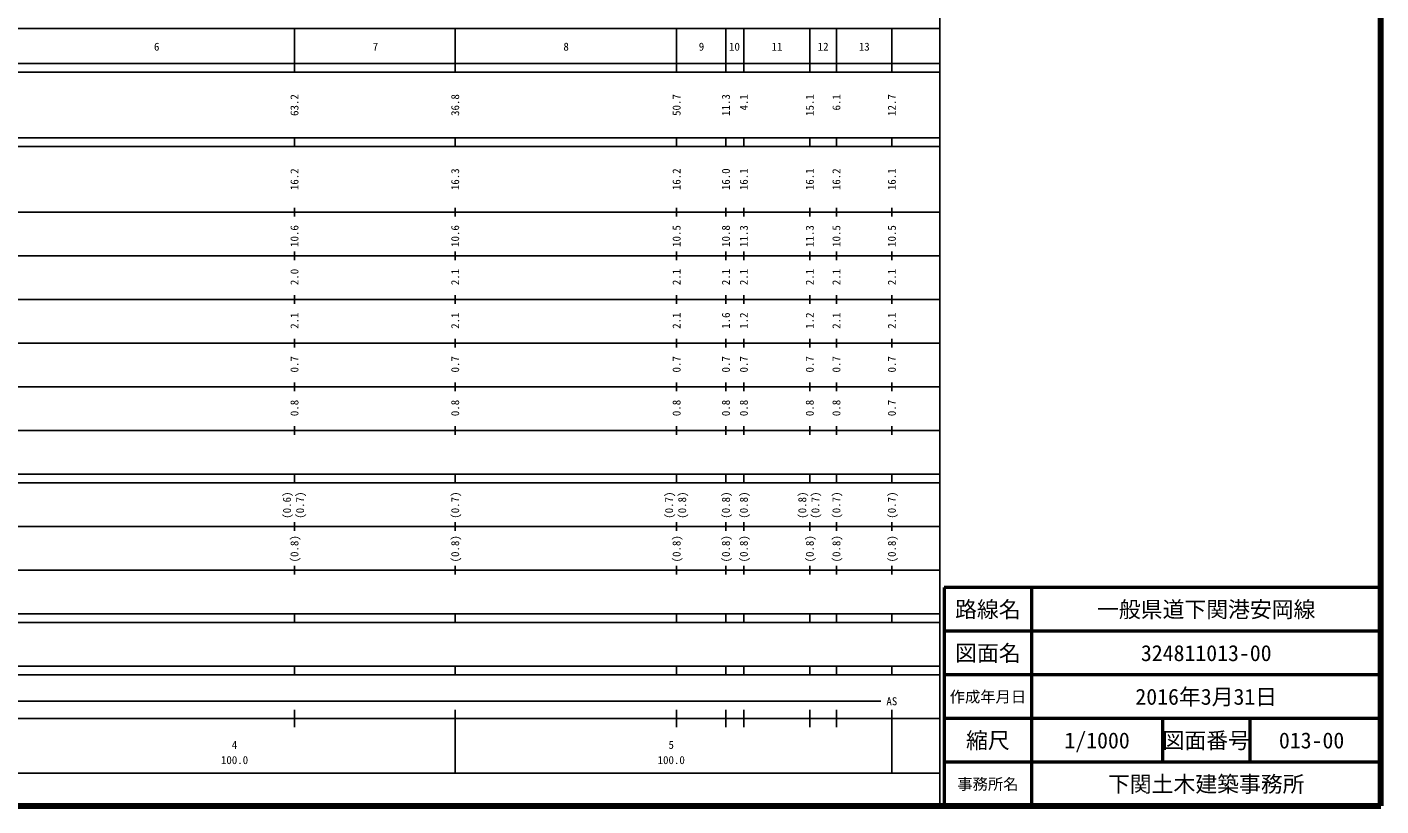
# Model space of a CAD drawing. Units: millimetres on the paper, enlarged 1000 times. Extents: x 40000 to 680000, y 20000 to 380000.
# Drawn here: x 369975 to 680000, y 20000 to 198357 of the extents above; entities that cross this region are included whole.
import ezdxf
from ezdxf.enums import TextEntityAlignment as Align

# ---------------------------------------------------------------- set-up
doc = ezdxf.new("R2010")
doc.units = ezdxf.units.MM
doc.header["$LTSCALE"] = 1000
for name, color, linetype, lineweight in [('M-TTL', 2, 'Continuous', 140), ('M-TTL-BAND', 7, 'Continuous', 25), ('M-TTL-FRAM', 2, 'Continuous', 50), ('M-TTL-LINE', 7, 'Continuous', 50)]:
    doc.layers.add(name, color=color, linetype=linetype, lineweight=lineweight)
doc.layers.add('M-TTL-TXT', color=7, linetype='Continuous')
doc.styles.add('ＭＳ ゴシック', font='')
doc.styles.get('ＭＳ ゴシック').set_extended_font_data('MS Gothic')

msp = doc.modelspace()

# ---------------------------------------------------------------- linework, layer by layer
at = {"layer": 'M-TTL'}
for p, q in [((680000, 20000), (680000, 380000)), ((40000, 20000), (680000, 20000))]:
    msp.add_line(p, q, dxfattribs=at)
at = {"layer": 'M-TTL-BAND'}
for p, q in [((579000, 20000), (579000, 370000)), ((68000, 198000), (579000, 198000)), ((431200, 188000), (431200, 198000)), ((468000, 188000), (468000, 198000)), ((518700, 188000), (518700, 198000)), ((530000, 188000), (530000, 198000)), ((534100, 188000), (534100, 198000)), ((549200, 188000), (549200, 198000)), ((555300, 188000), (555300, 198000)), ((568000, 188000), (568000, 198000)), ((40000, 190000), (579000, 190000)), ((40000, 188000), (579000, 188000)), ((40000, 173000), (579000, 173000)), ((40000, 171000), (579000, 171000)), ((431200, 171000), (431200, 173000)), ((468000, 171000), (468000, 173000)), ((518700, 171000), (518700, 173000)), ((530000, 171000), (530000, 173000)), ((534100, 171000), (534100, 173000)), ((549200, 171000), (549200, 173000)), ((555300, 171000), (555300, 173000)), ((568000, 171000), (568000, 173000)), ((40000, 156000), (579000, 156000)), ((431200, 155000), (431200, 157000)), ((468000, 155000), (468000, 157000)), ((518700, 155000), (518700, 157000)), ((530000, 155000), (530000, 157000)), ((534100, 155000), (534100, 157000)), ((549200, 155000), (549200, 157000)), ((555300, 155000), (555300, 157000)), ((568000, 155000), (568000, 157000)), ((46000, 146000), (579000, 146000)), ((431200, 145000), (431200, 147000)), ((468000, 145000), (468000, 147000)), ((518700, 145000), (518700, 147000)), ((530000, 145000), (530000, 147000)), ((534100, 145000), (534100, 147000)), ((549200, 145000), (549200, 147000)), ((555300, 145000), (555300, 147000)), ((568000, 145000), (568000, 147000)), ((431200, 135000), (431200, 137000)), ((468000, 135000), (468000, 137000)), ((518700, 135000), (518700, 137000)), ((530000, 135000), (530000, 137000)), ((534100, 135000), (534100, 137000)), ((549200, 135000), (549200, 137000)), ((555300, 135000), (555300, 137000)), ((568000, 135000), (568000, 137000)), ((52000, 136000), (579000, 136000)), ((46000, 126000), (579000, 126000)), ((431200, 125000), (431200, 127000)), ((468000, 125000), (468000, 127000)), ((518700, 125000), (518700, 127000)), ((530000, 125000), (530000, 127000)), ((534100, 125000), (534100, 127000)), ((549200, 125000), (549200, 127000)), ((555300, 125000), (555300, 127000)), ((568000, 125000), (568000, 127000)), ((52000, 116000), (579000, 116000)), ((431200, 115000), (431200, 117000)), ((468000, 115000), (468000, 117000)), ((518700, 115000), (518700, 117000)), ((530000, 115000), (530000, 117000)), ((534100, 115000), (534100, 117000)), ((549200, 115000), (549200, 117000)), ((555300, 115000), (555300, 117000)), ((568000, 115000), (568000, 117000)), ((46000, 106000), (579000, 106000)), ((431200, 105000), (431200, 107000)), ((431200, 105000), (431200, 107000)), ((468000, 105000), (468000, 107000)), ((518700, 105000), (518700, 107000)), ((518700, 105000), (518700, 107000)), ((530000, 105000), (530000, 107000)), ((534100, 105000), (534100, 107000)), ((549200, 105000), (549200, 107000)), ((555300, 105000), (555300, 107000)), ((568000, 105000), (568000, 107000)), ((40000, 96000), (579000, 96000)), ((40000, 94000), (579000, 94000)), ((431200, 94000), (431200, 96000)), ((468000, 94000), (468000, 96000)), ((518700, 94000), (518700, 96000)), ((530000, 94000), (530000, 96000)), ((534100, 94000), (534100, 96000)), ((549200, 94000), (549200, 96000)), ((555300, 94000), (555300, 96000)), ((568000, 94000), (568000, 96000)), ((49000, 84000), (579000, 84000)), ((431200, 83000), (431200, 85000)), ((468000, 83000), (468000, 85000)), ((518700, 83000), (518700, 85000)), ((530000, 83000), (530000, 85000)), ((534100, 83000), (534100, 85000)), ((549200, 83000), (549200, 85000)), ((555300, 83000), (555300, 85000)), ((568000, 83000), (568000, 85000)), ((431200, 73000), (431200, 75000)), ((468000, 73000), (468000, 75000)), ((518700, 73000), (518700, 75000)), ((530000, 73000), (530000, 75000)), ((534100, 73000), (534100, 75000)), ((549200, 73000), (549200, 75000)), ((555300, 73000), (555300, 75000)), ((568000, 73000), (568000, 75000)), ((40000, 74000), (579000, 74000)), ((40000, 64000), (579000, 64000)), ((431200, 62000), (431200, 64000)), ((468000, 62000), (468000, 64000)), ((518700, 62000), (518700, 64000)), ((530000, 62000), (530000, 64000)), ((534100, 62000), (534100, 64000)), ((549200, 62000), (549200, 64000)), ((555300, 62000), (555300, 64000)), ((568000, 62000), (568000, 64000)), ((40000, 62000), (579000, 62000)), ((40000, 52000), (579000, 52000)), ((40000, 50000), (579000, 50000)), ((431200, 50000), (431200, 52000)), ((468000, 50000), (468000, 52000)), ((518700, 50000), (518700, 52000)), ((530000, 50000), (530000, 52000)), ((534100, 50000), (534100, 52000)), ((549200, 50000), (549200, 52000)), ((555300, 50000), (555300, 52000)), ((568000, 50000), (568000, 52000)), ((71000, 44000), (565498, 44000)), ((431200, 38000), (431200, 42000)), ((468000, 27500), (468000, 42000)), ((518700, 38000), (518700, 42000)), ((530000, 38000), (530000, 42000)), ((534100, 38000), (534100, 42000)), ((549200, 38000), (549200, 42000)), ((555300, 38000), (555300, 42000)), ((568000, 27500), (568000, 42000)), ((40000, 40000), (579000, 40000)), ((68000, 27500), (579000, 27500))]:
    msp.add_line(p, q, dxfattribs=at)
at = {"layer": 'M-TTL-FRAM'}
for p, q in [((680000, 70000), (580000, 70000)), ((580000, 70000), (580000, 20000))]:
    msp.add_line(p, q, dxfattribs=at)
at = {"layer": 'M-TTL-LINE'}
for p, q in [((600000, 70000), (600000, 20000)), ((680000, 60000), (580000, 60000)), ((680000, 50000), (580000, 50000)), ((680000, 40000), (580000, 40000)), ((630000, 40000), (630000, 30000)), ((650000, 40000), (650000, 30000)), ((680000, 30000), (580000, 30000))]:
    msp.add_line(p, q, dxfattribs=at)

# ---------------------------------------------------------------- texts
at = {"layer": 'M-TTL-BAND', "style": 'ＭＳ ゴシック'}
for s, p in [('6', (399661, 192405)), ('7', (449759, 192405)), ('8', (493412, 192405)), ('9', (524411, 192405)), ('10', (531959, 192405)), ('11', (541705, 192405)), ('12', (552263, 192405)), ('13', (561690, 192405)), ('AS', (568000, 42500)), ('4', (417481, 32523)), ('5', (517481, 32523)), ('100.0', (417481, 29033)), ('100.0', (517481, 29033))]:
    msp.add_text(s, height=1833, dxfattribs=at).set_placement(p, align=Align.BOTTOM_CENTER)
for s, p in [('63.2', (431200, 183000)), ('36.8', (468000, 183000)), ('50.7', (518700, 183000)), ('11.3', (530000, 183000)), ('4.1', (534100, 183000)), ('15.1', (549200, 183000)), ('6.1', (555300, 183000)), ('12.7', (568000, 183000)), ('16.2', (431200, 166000)), ('16.3', (468000, 166000)), ('16.2', (518700, 166000)), ('16.0', (530000, 166000)), ('16.1', (534100, 166000)), ('16.1', (549200, 166000)), ('16.2', (555300, 166000)), ('16.1', (568000, 166000)), ('10.6', (431200, 153000)), ('10.6', (468000, 153000)), ('10.5', (518700, 153000)), ('10.8', (530000, 153000)), ('11.3', (534100, 153000)), ('11.3', (549200, 153000)), ('10.5', (555300, 153000)), ('10.5', (568000, 153000)), ('2.0', (431200, 143000)), ('2.1', (468000, 143000)), ('2.1', (518700, 143000)), ('2.1', (530000, 143000)), ('2.1', (534100, 143000)), ('2.1', (549200, 143000)), ('2.1', (555300, 143000)), ('2.1', (568000, 143000)), ('2.1', (431200, 133000)), ('2.1', (468000, 133000)), ('2.1', (518700, 133000)), ('1.6', (530000, 133000)), ('1.2', (534100, 133000)), ('1.2', (549200, 133000)), ('2.1', (555300, 133000)), ('2.1', (568000, 133000)), ('0.7', (431200, 123000)), ('0.7', (468000, 123000)), ('0.7', (518700, 123000)), ('0.7', (530000, 123000)), ('0.7', (534100, 123000)), ('0.7', (549200, 123000)), ('0.7', (555300, 123000)), ('0.7', (568000, 123000)), ('0.8', (431200, 113000)), ('0.8', (468000, 113000)), ('0.8', (518700, 113000)), ('0.8', (530000, 113000)), ('0.8', (534100, 113000)), ('0.8', (549200, 113000)), ('0.8', (555300, 113000)), ('0.7', (568000, 113000)), ('(0.7)', (468000, 92000)), ('(0.8)', (530000, 92000)), ('(0.8)', (534100, 92000)), ('(0.7)', (555300, 92000)), ('(0.7)', (568000, 92000)), ('(0.8)', (431200, 82000)), ('(0.8)', (468000, 82000)), ('(0.8)', (518700, 82000)), ('(0.8)', (530000, 82000)), ('(0.8)', (534100, 82000)), ('(0.8)', (549200, 82000)), ('(0.8)', (555300, 82000)), ('(0.8)', (568000, 82000))]:
    msp.add_text(s, height=1833, rotation=90, dxfattribs=at).set_placement(p, align=Align.MIDDLE_RIGHT)
for s, p in [('(0.6)', (430950, 88875)), ('(0.7)', (433950, 88875)), ('(0.7)', (518450, 88875)), ('(0.8)', (521450, 88875)), ('(0.8)', (548950, 88875)), ('(0.7)', (551950, 88875))]:
    msp.add_text(s, height=1833, rotation=90, dxfattribs=at).set_placement(p, align=Align.BOTTOM_CENTER)
at = {"layer": 'M-TTL-TXT', "style": 'ＭＳ ゴシック'}
for s, height, p in [('路線名', 3666, (590000, 65000)), ('路線名', 3666, (590000, 65000)), ('一般県道下関港安岡線', 3666, (640000, 65000)), ('図面名', 3666, (590000, 55000)), ('図面名', 3666, (590000, 55000)), ('324811013-00', 3666, (640000, 55000)), ('作成年月日', 2566, (590000, 45000)), ('作成年月日', 2566, (590000, 45000)), ('2016年3月31日', 3666, (640000, 45000)), ('縮尺', 3666, (590000, 35000)), ('縮尺', 3666, (590000, 35000)), ('図面番号', 3666, (640000, 35000)), ('図面番号', 3666, (640000, 35000)), ('1/1000', 3666, (615000, 35000)), ('013-00', 3666, (664125, 35000)), ('事務所名', 2566, (590000, 25000)), ('事務所名', 2566, (590000, 25000)), ('下関土木建築事務所', 3666, (640000, 25000))]:
    msp.add_text(s, height=height, dxfattribs=at).set_placement(p, align=Align.MIDDLE_CENTER)

doc.saveas('drawing.dxf')
